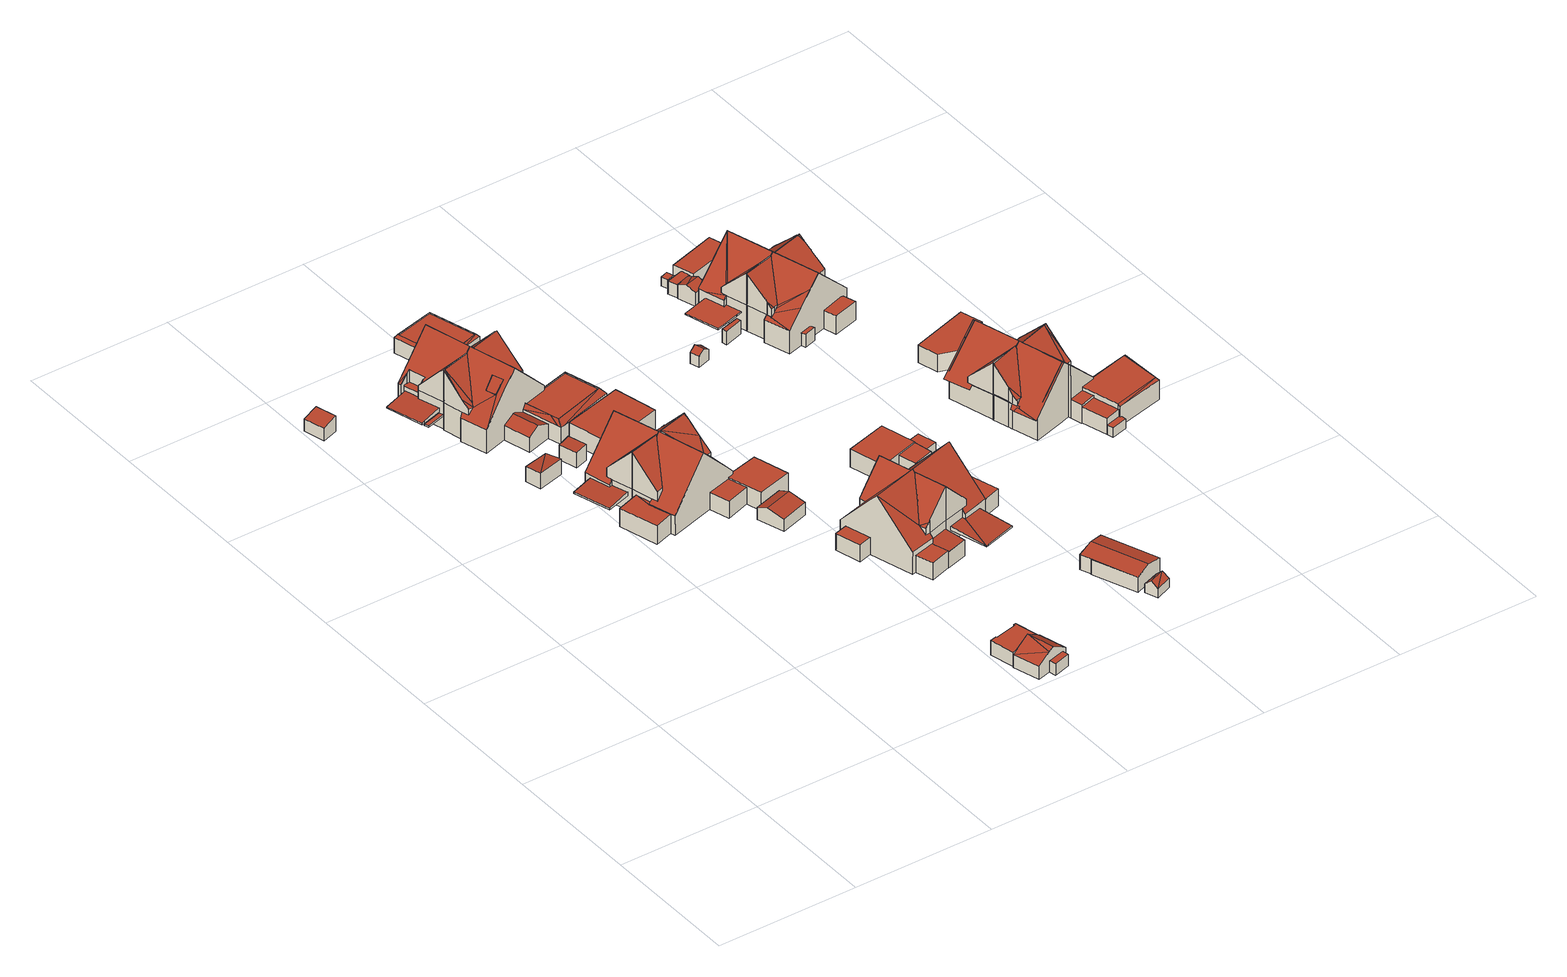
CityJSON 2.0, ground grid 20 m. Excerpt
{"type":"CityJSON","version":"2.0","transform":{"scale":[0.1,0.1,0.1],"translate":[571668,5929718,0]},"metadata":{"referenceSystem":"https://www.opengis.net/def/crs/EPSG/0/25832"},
"CityObjects":{
"building1":{"type":"Building","attributes":{"Grundfläche 2D":"7.134324","Grundhöhe NN":"0.322"},"geometry":[{"type":"Solid","lod":"3","boundaries":[[[[0,1,2,3]],[[4,5,3,2]],[[5,6,0,3]],[[6,7,1,0]],[[7,4,2,1]],[[7,6,5,4]]]],"semantics":{"surfaces":[{"type":"RoofSurface"},{"type":"WallSurface"},{"type":"GroundSurface"}],"values":[[0,1,1,1,1,2]]}}]},
"building2":{"type":"Building","attributes":{"Grundfläche 2D":"8.747009","Grundhöhe NN":"0.558"},"geometry":[{"type":"Solid","lod":"3","boundaries":[[[[8,9,10]],[[8,10,11]],[[12,13,10,9]],[[13,14,11,10]],[[14,15,8,11]],[[15,12,9,8]],[[15,14,13,12]]]],"semantics":{"surfaces":[{"type":"RoofSurface"},{"type":"WallSurface"},{"type":"GroundSurface"}],"values":[[0,0,1,1,1,1,2]]}}]},
"building3":{"type":"Building","attributes":{"Grundfläche 2D":"5.286025","Grundhöhe NN":"0.407"},"geometry":[{"type":"Solid","lod":"3","boundaries":[[[[16,17,18,19]],[[20,21,19,18]],[[21,22,16,19]],[[22,23,17,16]],[[23,20,18,17]],[[23,22,21,20]]]],"semantics":{"surfaces":[{"type":"RoofSurface"},{"type":"WallSurface"},{"type":"GroundSurface"}],"values":[[0,1,1,1,1,2]]}}]},
"building4":{"type":"Building","attributes":{"Grundfläche 2D":"15.519034","Grundhöhe NN":"0.355"},"geometry":[{"type":"Solid","lod":"3","boundaries":[[[[24,25,26,27,28,29,30,31]],[[25,24,32,33]],[[26,25,33,34]],[[27,26,34,35]],[[28,27,35,36]],[[29,28,36,37]],[[30,29,37,38]],[[31,30,38,39]],[[24,31,39,32]],[[33,32,39,38,37,36,35,34]]]],"semantics":{"surfaces":[{"type":"RoofSurface"},{"type":"WallSurface"},{"type":"GroundSurface"}],"values":[[0,1,1,1,1,1,1,1,1,2]]}}]},
"building5":{"type":"Building","attributes":{"Grundfläche 2D":"19.525912","Grundhöhe NN":"0.259"},"geometry":[{"type":"Solid","lod":"3","boundaries":[[[[40,41,24]],[[42,43,40,24,44]],[[45,44,46]],[[42,44,45]],[[45,46,47]],[[46,44,24,41,48,49]],[[47,46,49,50]],[[40,43,42,45,47,50,51]],[[41,40,51,48]],[[49,48,51,50]]]],"semantics":{"surfaces":[{"type":"RoofSurface"},{"type":"WallSurface"},{"type":"GroundSurface"}],"values":[[0,0,0,0,0,1,1,1,1,2]]}}]},
"building6":{"type":"Building","attributes":{"Grundfläche 2D":"119.534319","Grundhöhe NN":"0.570"},"children":["building6-1","building6-2"],"geometry":[{"type":"Solid","lod":"3","boundaries":[[[[52,53,54,55,56,57,58]],[[54,59,55]],[[59,60,55]],[[61,62,63,64,65]],[[66,67,62]],[[67,63,62]],[[59,68,60]],[[69,70,71,68,59,54,53,52,72,73,74,75,76]],[[77,76,75]],[[65,78,79,80,81,74,73,61]],[[82,83,84,85]],[[86,87,82,85,88]],[[89,90,83]],[[90,84,83]],[[91,92,89]],[[92,90,89]],[[93,94,92,91]],[[95,94,93]],[[96,94,95]],[[97,94,96]],[[96,86,88,97]],[[98,99,100,101,102,103]],[[104,105,106,107,108,109,110,111]],[[112,113,114,115,116]],[[89,117,118,119,120,91]],[[121,122,123,124,125]],[[101,100,88,85]],[[85,84,102,101]],[[88,100,99,97]],[[99,98,94,97]],[[94,98,103,92]],[[90,92,103,102,84]],[[52,58,126]],[[127,56,55,60,128]],[[127,126,58,57,56]],[[61,129,130,66,62]],[[67,66,130,79,78,64,63]],[[78,65,64]],[[121,125,131,132,75,74,81,119,118]],[[105,104,68,71]],[[133,134,135,136,137,138,127,128,60,68,104,111]],[[127,138,137,136,139,126]],[[61,73,72,52,126,139,140,130,129]],[[141,79,130,140,142,143]],[[143,142,144,80,79,141]],[[80,144,145,119,81]],[[77,75,132,146]],[[108,76,77,146,147,109]],[[69,76,108,107]],[[69,107,106,70]],[[70,106,105,71]],[[134,133,111,110,109,147,148,135]],[[83,82,149,150]],[[91,89,83,150,151,89]],[[152,95,93,91,113,112,153]],[[96,95,152,154]],[[86,96,154,155]],[[82,87,86,155,149]],[[115,114,156,157]],[[116,115,157,158]],[[112,116,158,153]],[[119,145,156,114,120]],[[120,114,113,91]],[[117,89,151,159]],[[160,123,122,121,118,117,159]],[[124,123,160,161]],[[161,131,125,124]],[[154,152,153,158,157,156,145,144,142,140,139,136,135,148,147,146,132,131,161,160,159,151,150,149,155]]]],"semantics":{"surfaces":[{"type":"RoofSurface"},{"type":"WallSurface"},{"type":"GroundSurface"}],"values":[[0,0,0,0,0,0,0,0,0,0,0,0,0,0,0,0,0,0,0,0,0,0,0,0,0,0,1,1,1,1,1,1,1,1,1,1,1,1,1,1,1,1,1,1,1,1,1,1,1,1,1,1,1,1,1,1,1,1,1,1,1,1,1,1,1,1,1,2]]}}]},
"building6-1":{"type":"BuildingInstallation","parents":["building6"],"geometry":[{"type":"MultiSurface","lod":"3","boundaries":[[[162,163,164,165,166,141,167]],[[167,141,143,168,162]],[[166,165,169,170]],[[165,164,171,169]],[[141,166,170,143]],[[163,162,168,172]],[[164,163,172,171]],[[143,170,169,171,172,168]]],"semantics":{"surfaces":[{"type":"RoofSurface"},{"type":"WallSurface"},{"type":"OuterCeilingSurface"}],"values":[0,1,1,1,1,1,1,2]}}]},
"building6-2":{"type":"BuildingInstallation","parents":["building6"],"geometry":[{"type":"MultiSurface","lod":"3","boundaries":[[[138,133,173,174,175,176,177]],[[178,179,176,175]],[[180,181,174,173]],[[181,178,175,174]],[[179,182,177,176]],[[182,137,138,177]],[[137,134,133,138]],[[134,180,173,133]],[[137,182,179,178,181,180,134]]],"semantics":{"surfaces":[{"type":"RoofSurface"},{"type":"WallSurface"},{"type":"OuterCeilingSurface"}],"values":[0,1,1,1,1,1,1,1,2]}}]},
"building7":{"type":"Building","attributes":{"Grundfläche 2D":"132.061832","Grundhöhe NN":"0.584"},"children":["building7-1"],"geometry":[{"type":"Solid","lod":"3","boundaries":[[[[183,184,185,186,187]],[[188,189,190,187,186]],[[191,192,193,194]],[[195,193,192]],[[196,197,198,199,200,201,202,203]],[[204,205,197,196,206,207,208,209]],[[210,211,212,213,214,215]],[[212,211,216]],[[217,218,219,220,221,222,223]],[[224,225,226,227]],[[228,185,184,183,198,229]],[[189,188,186,185,228,201,200,190]],[[187,190,200,199]],[[199,198,183,187]],[[205,191,194,230]],[[205,204,192,191]],[[195,192,204,209]],[[195,209,208,230,194,193]],[[225,231,232,201,228,233,234,226]],[[202,201,232,235]],[[236,203,202,235]],[[217,237,238,206,196,203,236,239,218]],[[240,207,206,238,241,242]],[[243,208,207,240,242,241,244,245]],[[208,243,245,244,246,230]],[[228,229,198,197,205,230,246,247,233]],[[215,214,248,249]],[[215,249,250,222,210]],[[210,222,221,211]],[[211,221,220,216]],[[251,213,212,216,220,219,252]],[[214,213,251,248]],[[219,218,239,252]],[[223,222,250,253]],[[217,223,253,237]],[[227,226,234,254]],[[224,227,254,255]],[[225,224,255,231]],[[237,253,250,249,248,251,252,239,236,235,232,231,255,254,234,233,247,246,244,241,238]]]],"semantics":{"surfaces":[{"type":"RoofSurface"},{"type":"WallSurface"},{"type":"GroundSurface"}],"values":[[0,0,0,0,0,0,0,0,0,0,1,1,1,1,1,1,1,1,1,1,1,1,1,1,1,1,1,1,1,1,1,1,1,1,1,1,1,1,2]]}}]},
"building7-1":{"type":"BuildingInstallation","parents":["building7"],"geometry":[{"type":"MultiSurface","lod":"3","boundaries":[[[256,243,240,257,258,259]],[[256,260,245,243]],[[243,245,242,240]],[[240,242,261,257]],[[258,257,261,262]],[[259,258,262,263]],[[256,259,263,260]],[[263,262,261,242,245,260]]],"semantics":{"surfaces":[{"type":"RoofSurface"},{"type":"WallSurface"},{"type":"OuterCeilingSurface"}],"values":[0,1,1,1,1,1,1,2]}}]},
"building8":{"type":"Building","attributes":{"Grundfläche 2D":"141.083230","Grundhöhe NN":"0.407"},"children":["building8-1","building8-2","building8-3"],"geometry":[{"type":"Solid","lod":"3","boundaries":[[[[264,265,266]],[[267,264,266,268,269]],[[267,269,270,52]],[[58,264,267]],[[271,272,273,274,275,276,66,62,61,277]],[[273,278,274]],[[279,277,61]],[[280,281,278,273,272,271,277,279,73,282,283,284,285,286,287]],[[268,266,288,289,290,291,292,282,73,52,270,269]],[[288,266,293,294,295,290,289]],[[296,297,298]],[[297,299,298]],[[296,300,301,297]],[[302,303,301,300]],[[304,303,302]],[[305,306,307,308,309,310]],[[311,312,303,304]],[[313,312,311]],[[314,312,313]],[[315,312,314]],[[316,317,318,319,320]],[[321,316,320,322]],[[315,307,306,312]],[[312,306,305,303]],[[303,305,310,301]],[[301,310,309,299,297]],[[266,265,293]],[[52,323,58,267]],[[323,294,293,265,264,58]],[[274,278,281]],[[324,325,66,276,275,274,281,280]],[[325,61,62,66]],[[322,320,319,318,298,299,309,308,285,284,283,282,292,291,290,326,327]],[[328,323,52,73,279,61,325,329,330,331,332,333]],[[333,332,334,294,323,328]],[[295,294,334,335]],[[290,295,335,326]],[[314,336,337,287,286,285,308,307,315]],[[280,287,337,338]],[[329,325,324,280,338,339,331,330]],[[340,300,296,298,318,317,341]],[[304,302,300,340,342]],[[313,311,304,342,343]],[[314,313,343,336]],[[344,321,322,327]],[[341,317,316,321,344]],[[332,331,339,338,337,336,343,342,340,341,344,327,326,335,334]]]],"semantics":{"surfaces":[{"type":"RoofSurface"},{"type":"WallSurface"},{"type":"GroundSurface"}],"values":[[0,0,0,0,0,0,0,0,0,0,0,0,0,0,0,0,0,0,0,0,0,0,1,1,1,1,1,1,1,1,1,1,1,1,1,1,1,1,1,1,1,1,1,1,1,1,2]]}}]},
"building8-1":{"type":"BuildingInstallation","parents":["building8"],"geometry":[{"type":"MultiSurface","lod":"3","boundaries":[[[345,346,347,348,349,350,351,352,353]],[[349,348,289]],[[351,354,355,353,352]],[[346,345,353,355,356,357]],[[346,357,288,358,289,348,347]],[[358,289,359,354,351,350,349,289]]],"semantics":{"surfaces":[{"type":"RoofSurface"},{"type":"WallSurface"}],"values":[0,0,1,1,1,1]}}]},
"building8-2":{"type":"BuildingInstallation","parents":["building8"],"geometry":[{"type":"MultiSurface","lod":"3","boundaries":[[[360,329,361,362]],[[362,361,363,364]],[[365,330,329,360]],[[329,330,363,361]],[[360,362,364,365]],[[330,365,364,363]]],"semantics":{"surfaces":[{"type":"RoofSurface"},{"type":"WallSurface"},{"type":"OuterCeilingSurface"}],"values":[0,1,1,1,1,2]}}]},
"building8-3":{"type":"BuildingInstallation","parents":["building8"],"geometry":[{"type":"MultiSurface","lod":"3","boundaries":[[[366,328,367,368]],[[369,370,366,368]],[[370,333,328,366]],[[333,371,367,328]],[[371,369,368,367]],[[371,333,370,369]]],"semantics":{"surfaces":[{"type":"RoofSurface"},{"type":"WallSurface"},{"type":"OuterCeilingSurface"}],"values":[0,1,1,1,1,2]}}]},
"building9":{"type":"Building","attributes":{"Grundfläche 2D":"127.264622","Grundhöhe NN":"0.605"},"geometry":[{"type":"Solid","lod":"3","boundaries":[[[[372,183,373,374]],[[375,372,374,376]],[[183,372,377,184]],[[185,184,377]],[[378,379,380,191,194,381]],[[197,382,198]],[[383,376,374,373,198,382,384,385,386,387,388]],[[197,205,389,390,391,392,393,382]],[[394,395,396,397,398,399]],[[400,401,402,403]],[[404,405,406,407,408,409]],[[404,409,410]],[[411,412,413,414]],[[373,183,198]],[[375,376,383,388]],[[387,415,416,377,372,375,388]],[[185,377,416,228]],[[228,229,198,183,184,185]],[[390,389,380,379]],[[191,380,389,205]],[[230,194,191,205]],[[194,230,391,390,379,378,381]],[[412,411,416,415,387,417,418]],[[416,411,419,233,228]],[[246,230,205,197,198,229,228,233,247]],[[391,410,409,392]],[[410,391,230,246,420,404]],[[392,409,408,393]],[[421,393,408,407,422]],[[400,403,396,395,385,384,382,393,421,423]],[[424,386,385,395,394,425]],[[387,386,424,417]],[[426,397,396,403,402,427]],[[398,397,426,428]],[[399,398,428,429]],[[394,399,429,425]],[[401,400,423,430]],[[402,401,430,427]],[[405,404,420,431]],[[406,405,431,432]],[[407,406,432,422]],[[413,412,418,433]],[[414,413,433,434]],[[411,414,434,419]],[[432,431,420,246,247,233,419,434,433,418,417,424,425,429,428,426,427,430,423,421,422]]]],"semantics":{"surfaces":[{"type":"RoofSurface"},{"type":"WallSurface"},{"type":"GroundSurface"}],"values":[[0,0,0,0,0,0,0,0,0,0,0,0,0,1,1,1,1,1,1,1,1,1,1,1,1,1,1,1,1,1,1,1,1,1,1,1,1,1,1,1,1,1,1,1,2]]}}]},
"building10":{"type":"Building","attributes":{"Grundfläche 2D":"2.640268","Grundhöhe NN":"0.253"},"geometry":[{"type":"Solid","lod":"3","boundaries":[[[[435,436,437,438]],[[436,435,439,440]],[[437,436,440,441]],[[438,437,441,442]],[[435,438,442,439]],[[440,439,442,441]]]],"semantics":{"surfaces":[{"type":"RoofSurface"},{"type":"WallSurface"},{"type":"GroundSurface"}],"values":[[0,1,1,1,1,2]]}}]},
"building11":{"type":"Building","attributes":{"Grundfläche 2D":"16.944834","Grundhöhe NN":"0.605"},"geometry":[{"type":"Solid","lod":"3","boundaries":[[[[443,444,445,446]],[[447,444,443,448]],[[446,445,449,450]],[[448,443,446,450,451]],[[447,448,451,452]],[[449,445,444,447,452]],[[450,449,452,451]]]],"semantics":{"surfaces":[{"type":"RoofSurface"},{"type":"WallSurface"},{"type":"GroundSurface"}],"values":[[0,0,1,1,1,1,2]]}}]},
"building12":{"type":"Building","attributes":{"Grundfläche 2D":"96.872361","Grundhöhe NN":"0.613"},"geometry":[{"type":"Solid","lod":"3","boundaries":[[[[453,454,455,456,457,458]],[[459,460,461,462,463,464,465,466]],[[460,467,468]],[[459,467,460]],[[466,469,470,471,459]],[[472,467,471,473,474,475]],[[458,471,470]],[[458,457,476,477,478,479,480,471]],[[467,459,471]],[[481,482,483,484,485,486,487]],[[488,486,485]],[[489,490,491,492]],[[484,483,493,494,495]],[[496,497,454,453,458]],[[497,477,476,456,455,454]],[[476,457,456]],[[466,465,469]],[[468,467,472]],[[468,472,475,461,460]],[[475,498,499,463,462,461]],[[499,469,465,464,463]],[[500,497,496,458,470,469,499,501,502]],[[477,497,500,503]],[[478,477,503,504]],[[479,478,504,505]],[[491,506,507,473,471,480,479,505,508,492]],[[493,483,482,474,473,507,509]],[[474,482,481,475]],[[498,475,481,487,510,501,499]],[[488,485,511,512]],[[486,488,512,513]],[[487,486,513,510]],[[489,492,508,514]],[[490,489,514,515]],[[491,490,515,506]],[[485,484,495]],[[494,493,509,516]],[[494,516,511,485,495]],[[500,502,501,510,513,512,511,516,509,507,506,515,514,508,505,504,503]]]],"semantics":{"surfaces":[{"type":"RoofSurface"},{"type":"WallSurface"},{"type":"GroundSurface"}],"values":[[0,0,0,0,0,0,0,0,0,0,0,0,0,1,1,1,1,1,1,1,1,1,1,1,1,1,1,1,1,1,1,1,1,1,1,1,1,1,2]]}}]},
"building13":{"type":"Building","attributes":{"Grundfläche 2D":"104.686494","Grundhöhe NN":"0.615"},"children":["building13-1"],"geometry":[{"type":"Solid","lod":"3","boundaries":[[[[465,463,517,518,519]],[[517,520,518]],[[521,518,520,522]],[[453,458,523,524,525,526,454]],[[527,528,470,469,519,518,521,529,530,531,532]],[[533,534,535,536,524,537,458,528]],[[458,470,528]],[[538,539,540,541]],[[499,463,465,469]],[[499,542,530,529,522,520,517,463]],[[529,521,522]],[[465,519,469]],[[523,458,537,524]],[[525,524,536]],[[497,454,526,525,536,535]],[[458,453,454,497,496]],[[543,544,530,542,499,501,545,546]],[[547,531,530,544,543,546,548,549]],[[532,531,547,549,548,550]],[[538,551,552,533,528,527,532,550,553,539]],[[534,533,552,554]],[[535,534,554,555]],[[497,535,555,500]],[[501,499,469,470,458,496,497,500,502]],[[540,539,553,556]],[[541,540,556,557]],[[538,541,557,551]],[[551,557,556,553,550,548,546,545,501,502,500,555,554,552]]]],"semantics":{"surfaces":[{"type":"RoofSurface"},{"type":"WallSurface"},{"type":"GroundSurface"}],"values":[[0,0,0,0,0,0,0,0,1,1,1,1,1,1,1,1,1,1,1,1,1,1,1,1,1,1,1,2]]}}]},
"building13-1":{"type":"BuildingInstallation","parents":["building13"],"geometry":[{"type":"MultiSurface","lod":"3","boundaries":[[[558,547,559,560]],[[559,547,544,561,562]],[[547,558,563,549]],[[547,549,543,544]],[[562,561,544,543,564,565]],[[559,562,565,566]],[[560,559,566,567]],[[558,560,567,563]],[[567,566,565,564,543,549,563]]],"semantics":{"surfaces":[{"type":"RoofSurface"},{"type":"WallSurface"},{"type":"OuterCeilingSurface"}],"values":[0,0,1,1,1,1,1,1,2]}}]},
"building14":{"type":"Building","attributes":{"Grundfläche 2D":"4.490936","Grundhöhe NN":"0.530"},"geometry":[{"type":"Solid","lod":"3","boundaries":[[[[568,569,570]],[[571,569,568]],[[571,568,572]],[[571,572,573]],[[570,569,574,575]],[[572,568,570,575,576]],[[573,572,576,577]],[[574,569,571,573,577]],[[575,574,577,576]]]],"semantics":{"surfaces":[{"type":"RoofSurface"},{"type":"WallSurface"},{"type":"GroundSurface"}],"values":[[0,0,0,0,1,1,1,1,2]]}}]},
"building15":{"type":"Building","attributes":{"Grundfläche 2D":"31.185772","Grundhöhe NN":"0.666"},"geometry":[{"type":"Solid","lod":"3","boundaries":[[[[578,579,580,581,582]],[[579,578,582,583,584]],[[580,579,584,585]],[[581,580,585,586]],[[582,581,586,583]],[[584,583,586,585]]]],"semantics":{"surfaces":[{"type":"RoofSurface"},{"type":"WallSurface"},{"type":"GroundSurface"}],"values":[[0,1,1,1,1,2]]}}]},
"building16":{"type":"Building","attributes":{"Grundfläche 2D":"39.346615","Grundhöhe NN":"0.507"},"geometry":[{"type":"Solid","lod":"3","boundaries":[[[[587,588,589,590,591]],[[592,590,589]],[[593,587,591,594]],[[594,591,590,595,596]],[[593,594,596,597]],[[588,587,593,597,598]],[[589,588,598,599]],[[592,589,599,600]],[[590,592,600,595]],[[599,598,597,596,595,600]]]],"semantics":{"surfaces":[{"type":"RoofSurface"},{"type":"WallSurface"},{"type":"GroundSurface"}],"values":[[0,0,0,1,1,1,1,1,1,2]]}}]},
"building17":{"type":"Building","attributes":{"Grundfläche 2D":"7.947510","Grundhöhe NN":"0.615"},"geometry":[{"type":"Solid","lod":"3","boundaries":[[[[601,602,603,604]],[[602,601,605,606]],[[603,602,606,607]],[[604,603,607,608]],[[601,604,608,605]],[[606,605,608,607]]]],"semantics":{"surfaces":[{"type":"RoofSurface"},{"type":"WallSurface"},{"type":"GroundSurface"}],"values":[[0,1,1,1,1,2]]}}]},
"building18":{"type":"Building","attributes":{"Grundfläche 2D":"2.731387","Grundhöhe NN":"0.744"},"geometry":[{"type":"Solid","lod":"3","boundaries":[[[[609,610,611,612]],[[613,609,612,614]],[[614,612,611,615,616]],[[613,614,616,617]],[[610,609,613,617,618]],[[611,610,618,615]],[[616,615,618,617]]]],"semantics":{"surfaces":[{"type":"RoofSurface"},{"type":"WallSurface"},{"type":"GroundSurface"}],"values":[[0,0,1,1,1,1,2]]}}]},
"building19":{"type":"Building","attributes":{"Grundfläche 2D":"5.340963","Grundhöhe NN":"0.810"},"geometry":[{"type":"Solid","lod":"3","boundaries":[[[[619,620,621,622,623]],[[624,625,622,621]],[[625,626,623,622]],[[626,627,619,623]],[[627,628,620,619]],[[628,624,621,620]],[[624,628,627,626,625]]]],"semantics":{"surfaces":[{"type":"RoofSurface"},{"type":"WallSurface"},{"type":"GroundSurface"}],"values":[[0,1,1,1,1,1,2]]}}]},
"building20":{"type":"Building","attributes":{"Grundfläche 2D":"1.859948","Grundhöhe NN":"1.135"},"geometry":[{"type":"Solid","lod":"3","boundaries":[[[[629,630,631,632]],[[633,634,630,629]],[[634,635,631,630]],[[635,636,632,631]],[[636,633,629,632]],[[634,633,636,635]]]],"semantics":{"surfaces":[{"type":"RoofSurface"},{"type":"WallSurface"},{"type":"GroundSurface"}],"values":[[0,1,1,1,1,2]]}}]},
"building21":{"type":"Building","attributes":{"Grundfläche 2D":"1.126755","Grundhöhe NN":"1.127"},"geometry":[{"type":"Solid","lod":"3","boundaries":[[[[637,638,639,640]],[[641,642,638,637]],[[642,643,639,638]],[[643,644,640,639]],[[644,641,637,640]],[[643,642,641,644]]]],"semantics":{"surfaces":[{"type":"RoofSurface"},{"type":"WallSurface"},{"type":"GroundSurface"}],"values":[[0,1,1,1,1,2]]}}]},
"building22":{"type":"Building","attributes":{"Grundfläche 2D":"85.372756","Grundhöhe NN":"1.135"},"children":["building22-1"],"geometry":[{"type":"Solid","lod":"3","boundaries":[[[[645,646,647,648]],[[646,645,649]],[[650,645,648,651]],[[652,653,654,655,656,657,658]],[[658,659,660,652]],[[661,662,663]],[[651,648,664]],[[665,664,648,647,646]],[[666,667,668,664,665]],[[668,667,669]],[[670,671,672]],[[672,671,668,669,673]],[[674,662,661,675,651,664]],[[676,677,678,679,680]],[[681,682,683,684]],[[650,651,675]],[[650,675,661,685,649,645]],[[649,685,646]],[[666,686,655,654,653]],[[686,687,656,655]],[[687,688,657,656]],[[658,657,688,672,673,659]],[[667,652,660,659,673,669]],[[667,666,653,652]],[[689,661,663,690,691,692,693,694]],[[661,689,694,693,695,685]],[[646,685,695,696,686,666]],[[666,665,646]],[[686,696,697,676,687]],[[687,676,680,688]],[[698,672,688,680,679,699]],[[670,672,698,700]],[[671,670,700,701]],[[684,702,703,674,664,668,671,701,704,681]],[[690,663,662,674,703,692,691]],[[677,676,697,705]],[[678,677,705,706]],[[679,678,706,699]],[[682,681,704,707]],[[683,682,707,708]],[[684,683,708,702]],[[692,703,702,708,707,704,701,700,698,699,706,705,697,696,695,693]]]],"semantics":{"surfaces":[{"type":"RoofSurface"},{"type":"WallSurface"},{"type":"GroundSurface"}],"values":[[0,0,0,0,0,0,0,0,0,0,0,0,0,0,0,1,1,1,1,1,1,1,1,1,1,1,1,1,1,1,1,1,1,1,1,1,1,1,1,1,1,2]]}}]},
"building22-1":{"type":"BuildingInstallation","parents":["building22"],"geometry":[{"type":"MultiSurface","lod":"3","boundaries":[[[709,710,689,690,711,712,713,714]],[[710,715,694,689]],[[689,694,691,690]],[[690,691,716,711]],[[712,711,716,717]],[[713,712,717,718]],[[710,709,719,715]],[[719,709,714,713,718,720]],[[694,715,719,720,718,717,716,691]]],"semantics":{"surfaces":[{"type":"RoofSurface"},{"type":"WallSurface"},{"type":"OuterCeilingSurface"}],"values":[0,1,1,1,1,1,1,1,2]}}]},
"building23":{"type":"Building","attributes":{"Grundfläche 2D":"31.037055","Grundhöhe NN":"1.135"},"geometry":[{"type":"Solid","lod":"3","boundaries":[[[[721,722,723,724,725]],[[726,727,721,728]],[[722,721,727]],[[729,730,731,732]],[[733,734,735,736,737]],[[738,725,724,723,737,736,739]],[[728,721,725,738,740]],[[726,728,740,741]],[[722,727,726,741,742,737,723]],[[733,743,744,730,729,745,746,734]],[[731,730,744,747]],[[732,731,747,748]],[[729,732,748,745]],[[735,734,746,749]],[[736,735,749,739]],[[737,742,743,733]],[[744,743,742,741,740,738,739,749,746,745,748,747]]]],"semantics":{"surfaces":[{"type":"RoofSurface"},{"type":"WallSurface"},{"type":"GroundSurface"}],"values":[[0,0,0,0,0,1,1,1,1,1,1,1,1,1,1,1,2]]}}]},
"building24":{"type":"Building","attributes":{"Grundfläche 2D":"83.065320","Grundhöhe NN":"1.132"},"geometry":[{"type":"Solid","lod":"3","boundaries":[[[[750,751,752,753,754,654,653,755,756,757,758]],[[759,760,654,754]],[[655,654,760]],[[761,762,646,763,649,764,765,766,767,768]],[[769,766,765]],[[770,771,772]],[[773,774,771,775,776]],[[771,774,772]],[[777,778,776,775]],[[779,777,780,665,646,761]],[[777,779,778]],[[646,762,761]],[[781,782,783,784,785,666,665,780]],[[786,782,781]],[[787,788,789,790,791,792,793,794,795,796]],[[797,798,799,800]],[[801,802,803,804]],[[758,783,782,805,806,807,808,686,655,760,759,754,753,752,751,750]],[[655,686,666,653,654]],[[653,666,785,756,755]],[[785,784,783,758,757,756]],[[761,768,779]],[[646,685,649,763]],[[685,772,764,649]],[[772,774,765,764]],[[774,773,769,765]],[[773,776,766,769]],[[768,767,766,776,778,779]],[[770,772,809,810]],[[771,770,810,811]],[[799,812,813,804,803,814,815,781,780,777,775,771,811,816,800]],[[786,781,815,817]],[[782,786,817,818]],[[791,790,789,788,819,696,686,808,807,806,805,782,818,820,792]],[[666,686,696,695,685,646]],[[646,665,666]],[[772,685,695,809]],[[793,792,820,821]],[[794,793,821,822]],[[795,794,822,823]],[[796,795,823,824]],[[787,796,824,825]],[[788,787,825,819]],[[797,800,816,826]],[[798,797,826,827]],[[799,798,827,812]],[[813,828,801,804]],[[802,801,828,829]],[[803,802,829,814]],[[814,829,828,813,812,827,826,816,811,810,809,695,696,819,825,824,823,822,821,820,818,817,815]]]],"semantics":{"surfaces":[{"type":"RoofSurface"},{"type":"WallSurface"},{"type":"GroundSurface"}],"values":[[0,0,0,0,0,0,0,0,0,0,0,0,0,0,0,0,0,1,1,1,1,1,1,1,1,1,1,1,1,1,1,1,1,1,1,1,1,1,1,1,1,1,1,1,1,1,1,1,1,2]]}}]},
"building25":{"type":"Building","attributes":{"Grundfläche 2D":"107.622187","Grundhöhe NN":"1.063"},"geometry":[{"type":"MultiSurface","lod":"3","boundaries":[[[830,831,832,833,834]],[[835,836,837,838,839,840]],[[841,836,835]],[[842,843,844,845,846,847,848,849,850,843]],[[843,842,851,852,853,854,840,839,855,845,844]],[[856,849,848]],[[849,857,842,843,850]],[[854,853,852,853]],[[858,859,860,861,831,862,854,853,852,863,864]],[[865,866,867]],[[868,869,870,871,872,873,874,875]],[[830,862,831]],[[832,831,861]],[[861,860,865,867,833,832]],[[867,876,862,830,834,833]],[[877,835,840]],[[877,878,841,835]],[[848,836,841,878]],[[848,847,837]],[[848,837,836]],[[847,846,837]],[[846,845,855,839,838,837]],[[879,880,853,881,882,843,850,883,884]],[[876,885,886,880,879,887]],[[877,840,854,862,876,887,888]],[[850,844,889,890,877,888,883]],[[891,892,873,872]],[[892,893,874,873]],[[893,894,875,874]],[[894,895,868,875]],[[895,896,869,868]],[[896,897,870,869]],[[897,898,871,870]],[[898,891,872,871]],[[883,888,887,879,884]],[[892,891,898,897,896,895,894,893]],[[877,890,889,848,878]],[[848,889,849]],[[857,849,844]],[[889,844,849]],[[844,850,843,842,857]],[[882,881,853,852,851,842,843]],[[858,864,863,852,853,880,886]],[[860,859,858]],[[860,858,886]],[[886,885,866,865,860]],[[876,867,866,885]]],"semantics":{"surfaces":[{"type":"RoofSurface"},{"type":"WallSurface"},{"type":"GroundSurface"}],"values":[0,0,0,0,0,0,0,0,0,0,0,1,1,1,1,1,1,1,1,1,1,1,1,1,1,1,1,1,1,1,1,1,1,1,2,2,0,0,0,0,0,0,0,0,0,0,0]}}]},
"building26":{"type":"Building","attributes":{"Grundfläche 2D":"127.748812","Grundhöhe NN":"1.019"},"children":["building26-1"],"geometry":[{"type":"MultiSurface","lod":"3","boundaries":[[[840,899,835]],[[900,835,899,901,902]],[[841,835,900]],[[903,867,904]],[[867,866,904]],[[905,906,907,903,908]],[[867,903,907,909,910,854,862,876]],[[911,840,854,910,909]],[[912,913,914,915,901,899,840,911,909,916,917,918,919,920]],[[903,904,921]],[[922,923,924]],[[923,925,924]],[[926,927,928,925,923]],[[929,930,931,932,927]],[[932,928,927]],[[933,934,935,936,937]],[[938,939,940,941,942,943]],[[944,945,929,927,946,923,922]],[[947,948,949,950,951]],[[902,901,915]],[[900,902,915,914]],[[914,878,841,900]],[[878,877,835,841]],[[877,840,835]],[[920,924,952,953,954]],[[877,955,954,953,956]],[[876,862,854,840,877,956,957]],[[958,876,957,959]],[[960,961,962,911,910,958,959,963]],[[962,961,964,936,916]],[[945,944,918,917,916,936,935]],[[919,918,944,922,924,920]],[[923,922,965,966]],[[940,931,930,929,948,947,941]],[[967,928,932,931,940,939,968]],[[925,928,967,969]],[[924,925,969,952]],[[937,936,964,970]],[[934,933,937,970,971,950,949]],[[943,942,972,973]],[[938,943,973,974]],[[939,938,974,968]],[[949,948,929,945,935,934]],[[927,926,946]],[[923,946,926]],[[951,950,971,972]],[[947,951,972,942,941]],[[971,970,964,961,960,963,959,957,956,953,952,969,967,968,974,973,972]],[[909,907,906,905,908,903,958,910]],[[903,867,876,958]],[[909,911,962,916]],[[909,910,911]],[[954,955,877,878,914,913,912,920]]],"semantics":{"surfaces":[{"type":"RoofSurface"},{"type":"WallSurface"},{"type":"GroundSurface"}],"values":[0,0,0,0,0,0,0,0,0,0,0,0,0,0,0,0,0,0,0,1,1,1,1,1,1,1,1,1,1,1,1,1,1,1,1,1,1,1,1,1,1,1,1,1,1,1,1,2,0,0,0,0,0]}}]},
"building26-1":{"type":"BuildingInstallation","parents":["building26"],"geometry":[{"type":"MultiSurface","lod":"3","boundaries":[[[975,976,977,978,830,834,833]],[[975,979,980,981,982,976]],[[867,904,975,833]],[[904,921,983,984,903,980,979,975]],[[981,980,903,985]],[[985,986,976,982,981]],[[830,978,862]],[[867,833,834,830,862,876]]],"semantics":{"surfaces":[{"type":"RoofSurface"},{"type":"WallSurface"}],"values":[0,0,1,1,1,1,1,1]}}]}
},
"vertices":[
[13,898,21],[35,905,26],[27,934,26],[5,928,21],[27,934,3],[5,928,3],[13,898,3],[35,905,3],
[163,665,29],[200,675,29],[193,697,27],[157,688,28],[200,675,6],[193,697,6],[157,688,6],[163,665,6],
[217,703,25],[224,677,26],[242,682,28],[235,709,27],[242,682,4],[235,709,4],[217,703,4],[224,677,4],
[456,61,25],[448,94,25],[445,94,25],[445,92,25],[414,85,25],[413,86,25],[404,84,25],[412,49,25],[456,61,4],[448,94,4],[445,94,4],[445,92,4],[414,85,4],[413,86,4],[404,84,4],[412,49,4],
[471,24,22],[460,62,22],[448,18,37],[465,23,26],[438,56,37],[441,16,33],[412,49,22],[423,11,22],[460,62,3],[412,49,3],[423,11,3],[471,24,3],
[183,843,93],[140,867,57],[137,869,53],[131,869,52],[129,868,52],[138,837,87],[140,831,93],[136,869,53],[135,870,52],[194,846,93],[234,858,93],[235,863,88],[226,895,52],[219,893,52],[237,858,93],[236,863,88],[138,871,55],[131,893,54],[135,894,58],[142,870,58],[183,843,94],[188,845,99],[171,911,99],[120,896,43],[131,894,54],[121,891,43],[226,895,44],[229,886,44],[232,887,39],[222,925,39],[192,950,29],[221,959,29],[223,963,33],[194,955,33],[181,989,29],[191,954,29],[185,987,33],[225,945,29],[227,945,33],[231,922,29],[233,925,33],[235,923,29],[261,934,33],[265,931,29],[244,1005,29],[242,1001,33],[261,934,31],[242,1001,31],[185,987,31],[194,955,31],[223,963,31],[233,925,31],[138,871,40],[142,870,40],[135,894,40],[131,893,40],[131,894,40],[125,892,40],[125,891,40],[131,869,40],[235,923,21],[231,922,21],[224,920,21],[227,909,21],[237,911,21],[210,940,29],[215,923,29],[222,925,29],[224,920,29],[215,923,31],[210,940,31],[210,941,31],[175,932,31],[181,913,31],[140,831,46],[129,868,46],[131,869,48],[234,858,46],[237,858,43],[181,913,6],[120,896,6],[131,869,34],[131,869,28],[131,869,6],[129,868,6],[129,868,28],[129,868,34],[140,831,6],[237,858,6],[229,886,32],[229,886,6],[229,886,29],[232,887,6],[222,925,6],[121,891,6],[125,892,6],[125,891,6],[192,950,6],[221,959,6],[225,945,6],[265,931,6],[235,923,6],[244,1005,6],[181,989,6],[224,920,6],[227,909,6],[237,911,6],[210,940,6],[210,941,6],[175,932,6],
[236,863,32],[242,865,31],[234,893,31],[232,893,31],[234,888,31],[235,863,32],[236,863,29],[232,893,29],[234,888,29],[234,893,29],[242,865,29],
[125,889,34],[92,880,30],[106,828,30],[110,829,31],[138,837,34],[106,828,28],[110,829,28],[125,889,28],[92,880,28],[138,837,28],
[277,579,95],[319,591,95],[320,591,95],[315,612,72],[301,626,54],[312,620,63],[312,621,63],[310,628,54],[268,576,95],[223,603,54],[222,570,88],[224,564,95],[213,601,54],[254,643,96],[273,578,96],[277,579,91],[301,626,51],[310,628,40],[312,621,40],[317,622,35],[307,659,34],[223,603,52],[268,576,92],[201,628,36],[211,592,35],[215,593,41],[213,601,41],[260,666,34],[288,673,34],[295,670,34],[344,683,34],[328,742,36],[245,721,36],[290,669,34],[264,646,32],[299,657,32],[295,670,32],[290,669,32],[288,673,32],[260,666,32],[258,666,32],[322,614,31],[315,612,31],[319,598,31],[326,600,31],[320,591,40],[319,591,43],[224,564,40],[315,612,6],[312,621,6],[320,591,6],[319,598,6],[317,622,6],[307,659,6],[264,646,6],[201,628,6],[299,657,6],[211,592,32],[211,592,6],[211,592,27],[215,593,33],[215,593,6],[215,593,27],[224,564,6],[319,591,6],[328,742,6],[245,721,6],[260,666,6],[344,683,6],[295,670,6],[258,666,6],[326,600,6],[322,614,6],
[222,570,33],[203,620,32],[173,612,29],[188,560,29],[222,570,27],[203,620,27],[173,612,27],[188,560,27],
[147,803,62],[150,794,52],[157,795,52],[142,832,93],[158,798,54],[159,799,55],[183,843,92],[197,845,90],[239,821,55],[240,820,54],[248,820,52],[245,830,63],[244,833,66],[196,845,91],[242,819,52],[193,846,95],[245,830,47],[248,820,47],[206,778,99],[221,782,83],[225,783,79],[260,793,41],[260,795,41],[249,832,42],[179,779,70],[179,778,71],[154,763,39],[187,773,77],[203,777,95],[150,794,44],[147,803,44],[143,801,39],[235,732,29],[235,746,36],[221,782,29],[225,783,36],[237,726,29],[239,734,36],[241,727,29],[314,756,36],[321,750,29],[314,756,34],[300,806,34],[260,795,34],[260,793,34],[225,783,34],[239,734,34],[319,757,29],[300,806,36],[303,811,29],[259,799,29],[260,795,36],[213,740,34],[231,745,25],[221,782,25],[206,778,33],[203,777,34],[197,735,25],[187,773,25],[140,831,45],[244,833,47],[237,858,47],[154,763,4],[187,773,4],[140,831,27],[237,858,31],[237,858,29],[237,858,4],[140,831,4],[140,831,25],[147,803,4],[143,801,4],[259,799,4],[249,832,4],[245,830,4],[244,833,4],[237,726,4],[231,745,4],[321,750,4],[303,811,4],[197,735,4],
[186,797,84],[175,793,71],[175,791,71],[179,779,71],[179,778,72],[186,780,80],[192,782,86],[191,784,86],[187,797,86],[192,782,85],[187,797,84],[186,797,82],[175,793,70],[179,778,70],[186,780,79],
[245,861,31],[244,833,31],[252,836,31],[244,833,29],[252,836,29],[245,861,29],
[112,823,27],[138,837,27],[110,829,27],[110,829,25],[112,823,25],[138,837,25],
[327,570,71],[306,561,68],[321,552,55],[332,554,54],[322,552,54],[322,585,88],[232,534,63],[234,526,54],[243,529,54],[226,558,88],[291,511,96],[324,552,52],[302,514,85],[344,526,38],[334,563,38],[330,562,43],[332,554,43],[243,529,51],[234,526,40],[232,534,40],[227,533,35],[238,496,35],[344,529,33],[344,526,33],[336,524,33],[350,476,33],[399,489,33],[385,539,33],[302,514,31],[310,486,31],[344,497,31],[336,524,31],[226,558,34],[195,549,33],[210,494,33],[236,502,34],[229,525,34],[227,533,34],[232,534,34],[322,585,31],[327,570,31],[333,572,31],[329,587,31],[327,570,43],[322,585,41],[330,562,6],[327,570,6],[322,585,6],[226,558,6],[238,496,6],[236,502,6],[302,514,6],[334,563,6],[344,529,6],[350,476,6],[344,497,6],[399,489,6],[385,539,6],[310,486,6],[195,549,6],[210,494,6],[333,572,6],[329,587,6],
[441,16,20],[443,6,20],[467,13,20],[465,23,20],[441,16,3],[443,6,3],[467,13,3],[465,23,3],
[381,462,30],[341,450,30],[348,426,24],[388,439,24],[336,465,24],[377,477,24],[348,426,6],[388,439,6],[377,477,6],[336,465,6],
[460,385,94],[459,387,94],[430,379,60],[423,377,52],[425,368,52],[472,341,94],[447,289,54],[456,281,60],[457,281,62],[486,290,93],[487,290,94],[486,292,94],[474,335,94],[459,309,72],[447,288,54],[450,280,54],[474,335,93],[473,338,97],[407,319,97],[450,280,44],[422,267,39],[458,277,38],[457,281,44],[423,377,42],[430,379,42],[428,383,36],[392,373,36],[404,329,87],[457,281,32],[458,277,31],[457,276,31],[458,271,31],[464,253,29],[494,261,29],[486,290,32],[464,252,29],[376,360,31],[386,324,31],[404,329,31],[394,365,31],[427,268,31],[435,244,31],[464,253,31],[460,385,44],[459,387,42],[486,290,44],[487,290,44],[459,387,6],[487,290,6],[460,385,6],[430,379,6],[428,383,6],[392,373,6],[404,329,6],[422,267,6],[394,365,6],[427,268,6],[486,290,6],[464,253,6],[464,252,6],[494,261,6],[376,360,6],[386,324,6],[435,244,6],
[516,298,62],[521,310,54],[494,324,77],[517,298,62],[521,309,54],[524,300,54],[499,387,54],[500,388,53],[497,397,53],[489,395,62],[553,309,44],[540,357,97],[524,300,44],[517,298,44],[518,294,38],[555,304,38],[524,410,36],[488,400,36],[489,395,42],[497,397,42],[499,387,53],[527,401,31],[553,309,31],[585,319,31],[558,410,31],[516,298,44],[517,298,25],[517,298,31],[516,298,6],[517,298,6],[518,294,31],[518,294,6],[518,294,25],[555,304,6],[527,401,6],[524,410,6],[553,309,6],[488,400,6],[489,395,6],[585,319,6],[558,410,6],
[544,301,31],[510,239,27],[558,253,27],[516,298,31],[495,292,31],[544,301,25],[516,298,25],[495,292,25],[510,239,25],[558,253,25],
[651,77,26],[632,59,18],[655,68,18],[629,68,26],[648,85,18],[625,77,18],[632,59,5],[655,68,5],[648,85,5],[625,77,5],
[528,443,33],[558,452,33],[545,501,33],[487,485,33],[500,435,33],[500,435,7],[558,452,7],[545,501,7],[487,485,7],
[612,168,32],[590,160,27],[596,144,27],[619,82,27],[641,91,32],[595,144,27],[633,177,27],[663,99,27],[619,82,5],[663,99,5],[633,177,5],[590,160,5],[596,144,5],[595,144,5],
[558,452,32],[528,443,32],[535,418,31],[564,427,31],[558,452,6],[528,443,6],[535,418,6],[564,427,6],
[467,754,29],[476,757,23],[473,770,23],[463,768,29],[458,752,23],[454,765,23],[473,770,7],[454,765,7],[458,752,7],[476,757,7],
[581,441,29],[574,467,29],[555,462,29],[558,452,29],[562,435,29],[555,462,8],[558,452,8],[562,435,8],[581,441,8],[574,467,8],
[533,779,31],[506,772,31],[508,765,31],[534,773,31],[533,779,11],[506,772,11],[508,765,11],[534,773,11],
[525,911,24],[514,907,24],[517,898,24],[528,901,24],[525,911,11],[514,907,11],[517,898,11],[528,901,11],
[542,782,88],[589,787,96],[588,787,95],[543,813,59],[544,774,96],[533,811,58],[542,813,58],[620,836,61],[595,789,96],[638,801,96],[641,802,96],[640,805,92],[640,806,92],[637,815,83],[630,838,61],[622,836,61],[535,804,49],[523,829,45],[531,802,45],[573,854,99],[592,788,99],[595,789,95],[620,836,59],[579,856,92],[622,836,58],[637,832,45],[626,869,45],[632,831,49],[630,838,49],[520,839,45],[533,811,50],[640,805,37],[646,808,37],[641,827,37],[634,824,37],[640,806,37],[622,868,39],[615,891,39],[573,879,39],[579,856,39],[544,774,49],[641,802,49],[640,805,49],[640,806,49],[535,804,36],[531,802,36],[531,802,34],[531,802,11],[535,804,11],[535,804,34],[544,774,11],[641,802,11],[640,805,11],[632,831,11],[634,824,11],[637,832,11],[626,869,11],[579,856,11],[520,839,11],[622,868,11],[646,808,11],[641,827,11],[615,891,11],[573,879,11],
[533,779,36],[542,782,36],[523,829,36],[485,818,36],[499,770,36],[506,772,36],[542,782,34],[523,829,34],[485,818,34],[499,770,34],[533,779,34],[506,772,34],
[519,862,37],[537,877,33],[536,882,31],[516,876,31],[515,875,31],[544,855,31],[540,868,37],[523,849,31],[532,907,34],[541,878,34],[608,897,34],[599,927,34],[539,883,30],[536,896,30],[511,889,30],[516,876,30],[536,882,30],[515,875,11],[516,876,11],[523,849,11],[544,855,11],[536,882,11],[539,883,11],[541,878,11],[532,907,11],[536,896,11],[608,897,11],[599,927,11],[511,889,11],
[650,773,68],[646,784,79],[646,785,80],[645,787,82],[643,793,88],[602,785,91],[641,762,61],[642,762,61],[652,765,61],[643,794,88],[643,795,89],[587,784,93],[589,787,95],[545,775,96],[552,745,69],[552,744,68],[558,738,61],[561,739,61],[564,740,61],[554,737,61],[547,743,44],[558,706,45],[552,745,49],[554,737,49],[552,744,49],[579,712,67],[558,738,53],[596,717,84],[561,739,57],[564,740,60],[611,721,99],[664,737,45],[650,773,49],[652,765,49],[642,762,59],[641,762,60],[654,774,45],[648,795,36],[643,795,36],[643,794,36],[646,785,36],[646,784,36],[647,781,36],[650,783,36],[651,785,36],[651,789,36],[651,791,36],[581,706,30],[598,711,30],[596,717,30],[579,712,30],[626,706,38],[662,716,38],[656,735,38],[621,724,38],[646,784,49],[646,785,49],[643,794,49],[643,795,49],[552,745,11],[547,743,11],[558,706,11],[596,717,11],[621,724,11],[656,735,11],[664,737,11],[579,712,11],[654,774,11],[650,773,11],[643,795,11],[647,781,11],[650,783,11],[651,785,11],[651,789,11],[651,791,11],[648,795,11],[581,706,11],[598,711,11],[626,706,11],[662,716,11],
[720,470,95],[674,496,57],[666,494,57],[677,457,95],[678,458,95],[771,484,95],[765,515,64],[763,522,57],[762,522,57],[756,520,57],[730,472,94],[774,485,95],[751,551,53],[752,548,53],[755,541,52],[762,522,50],[763,522,49],[765,516,49],[765,515,49],[768,523,45],[753,548,52],[717,541,88],[706,538,99],[707,536,99],[725,471,99],[756,520,56],[770,517,45],[759,553,45],[661,493,44],[663,486,44],[668,487,49],[666,494,49],[720,470,94],[660,525,51],[652,523,43],[668,486,49],[676,457,49],[677,457,49],[752,627,37],[672,603,37],[680,574,37],[710,565,37],[717,541,37],[751,551,37],[740,590,37],[761,596,37],[678,458,51],[771,484,52],[774,485,49],[660,523,11],[660,523,51],[717,539,88],[720,539,85],[753,548,11],[752,548,11],[671,485,51],[670,486,51],[678,458,11],[771,484,11],[761,517,52],[763,513,52],[717,541,11],[751,551,11],[740,590,11],[761,596,11],[752,627,11],[672,603,11],[680,574,11],[710,565,11],
[776,447,57],[782,456,64],[777,447,57],[784,448,57],[684,428,49],[683,435,49],[680,426,44],[681,420,44],[691,389,44],[684,428,48],[743,405,99],[742,407,99],[743,407,99],[789,450,45],[787,457,45],[782,456,49],[784,448,50],[755,408,88],[790,418,52],[797,420,45],[796,422,45],[795,425,45],[683,434,49],[796,422,42],[855,437,42],[795,425,39],[857,440,39],[856,437,41],[859,379,42],[862,376,39],[792,362,42],[792,361,41],[793,359,39],[795,360,39],[760,391,37],[782,398,37],[777,415,37],[755,408,37],[759,391,37],[796,352,24],[795,360,24],[793,359,24],[792,361,24],[771,355,24],[773,346,24],[797,420,42],[777,415,42],[856,437,42],[792,361,34],[792,362,34],[782,398,34],[760,391,34],[771,355,34],[795,425,10],[788,423,10],[788,423,52],[779,457,53],[771,484,10],[678,458,10],[697,394,51],[697,394,10],[743,407,10],[754,411,10],[754,411,88],[742,407,10],[755,408,10],[796,422,10],[855,437,10],[862,376,10],[795,360,10],[857,440,10],[759,391,10],[760,391,10],[771,355,10],[773,346,10],[796,352,10],
[683,435,71],[694,424,57],[697,430,62],[698,431,63],[683,434,70],[684,428,63],[686,421,57],[686,422,57],[683,434,12],[684,428,12],[686,421,49],[686,422,49]
]}
